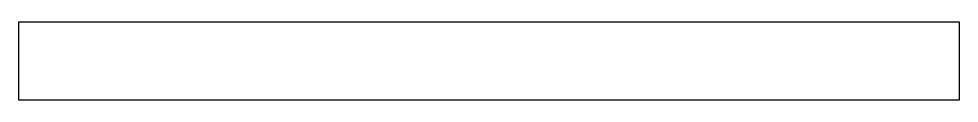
# Model space of a CAD drawing. Header units: inches. Extents: x -41.3 to 34.9, y 0 to 6.3.
import ezdxf

# ---------------------------------------------------------------- set-up
doc = ezdxf.new("R2010")
doc.units = ezdxf.units.IN
doc.header["$MEASUREMENT"] = 0

msp = doc.modelspace()

# ---------------------------------------------------------------- linework, layer by layer
at = {"color": 7}
for p, q in [((-41.29, -0.017), (-41.29, 6.333)), ((-41.29, 6.333), (34.91, 6.333)), ((34.91, 6.333), (34.91, -0.017)), ((34.91, -0.017), (-41.29, -0.017))]:
    msp.add_line(p, q, dxfattribs=at)

doc.saveas('drawing.dxf')
